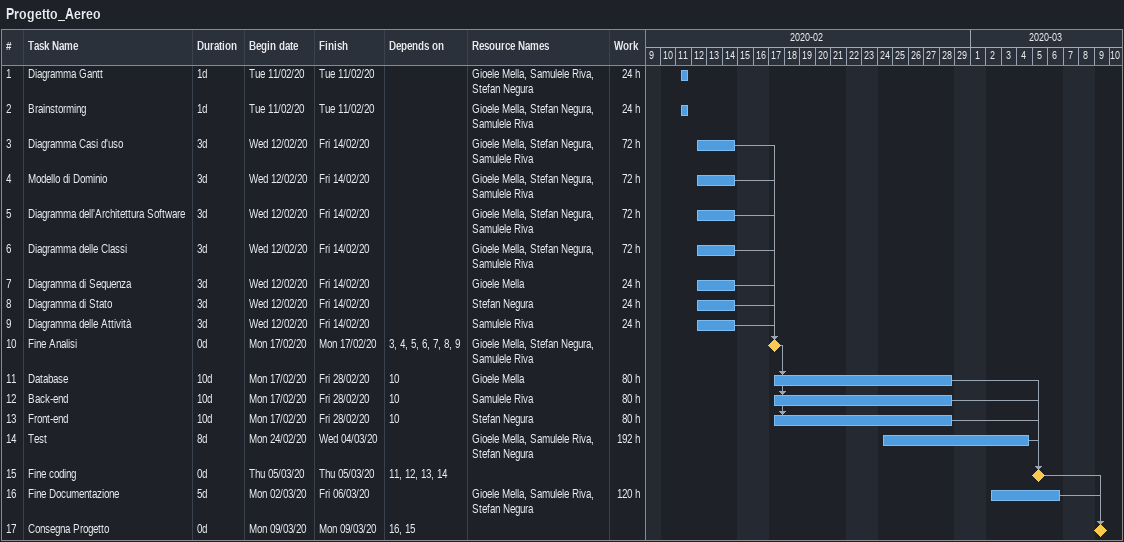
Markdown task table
Progetto_Aereo

| ID | Task | Duration | Start | Finish | Predecessors | Resources | Work (h) |
|---|---|---|---|---|---|---|---|
| 1 | Diagramma Gantt | 1d | 2020-02-11 | 2020-02-11 |  | Gioele Mella, Samulele Riva, Stefan Negura | 24 |
| 2 | Brainstorming | 1d | 2020-02-11 | 2020-02-11 |  | Gioele Mella, Stefan Negura, Samulele Riva | 24 |
| 3 | Diagramma Casi d'uso | 3d | 2020-02-12 | 2020-02-14 |  | Gioele Mella, Stefan Negura, Samulele Riva | 72 |
| 4 | Modello di Dominio | 3d | 2020-02-12 | 2020-02-14 |  | Gioele Mella, Stefan Negura, Samulele Riva | 72 |
| 5 | Diagramma dell'Architettura Software | 3d | 2020-02-12 | 2020-02-14 |  | Gioele Mella, Stefan Negura, Samulele Riva | 72 |
| 6 | Diagramma delle Classi | 3d | 2020-02-12 | 2020-02-14 |  | Gioele Mella, Stefan Negura, Samulele Riva | 72 |
| 7 | Diagramma di Sequenza | 3d | 2020-02-12 | 2020-02-14 |  | Gioele Mella | 24 |
| 8 | Diagramma di Stato | 3d | 2020-02-12 | 2020-02-14 |  | Stefan Negura | 24 |
| 9 | Diagramma delle Attività | 3d | 2020-02-12 | 2020-02-14 |  | Samulele Riva | 24 |
| 10 | Fine Analisi | 0d | 2020-02-17 | 2020-02-17 | 3, 4, 5, 6, 7, 8, 9 | Gioele Mella, Stefan Negura, Samulele Riva |  |
| 11 | Database | 10d | 2020-02-17 | 2020-02-28 | 10 | Gioele Mella | 80 |
| 12 | Back-end | 10d | 2020-02-17 | 2020-02-28 | 10 | Samulele Riva | 80 |
| 13 | Front-end | 10d | 2020-02-17 | 2020-02-28 | 10 | Stefan Negura | 80 |
| 14 | Test | 8d | 2020-02-24 | 2020-03-04 |  | Gioele Mella, Samulele Riva, Stefan Negura | 192 |
| 15 | Fine coding | 0d | 2020-03-05 | 2020-03-05 | 11, 12, 13, 14 |  |  |
| 16 | Fine Documentazione | 5d | 2020-03-02 | 2020-03-06 |  | Gioele Mella, Samulele Riva, Stefan Negura | 120 |
| 17 | Consegna Progetto | 0d | 2020-03-09 | 2020-03-09 | 16, 15 |  |  |
